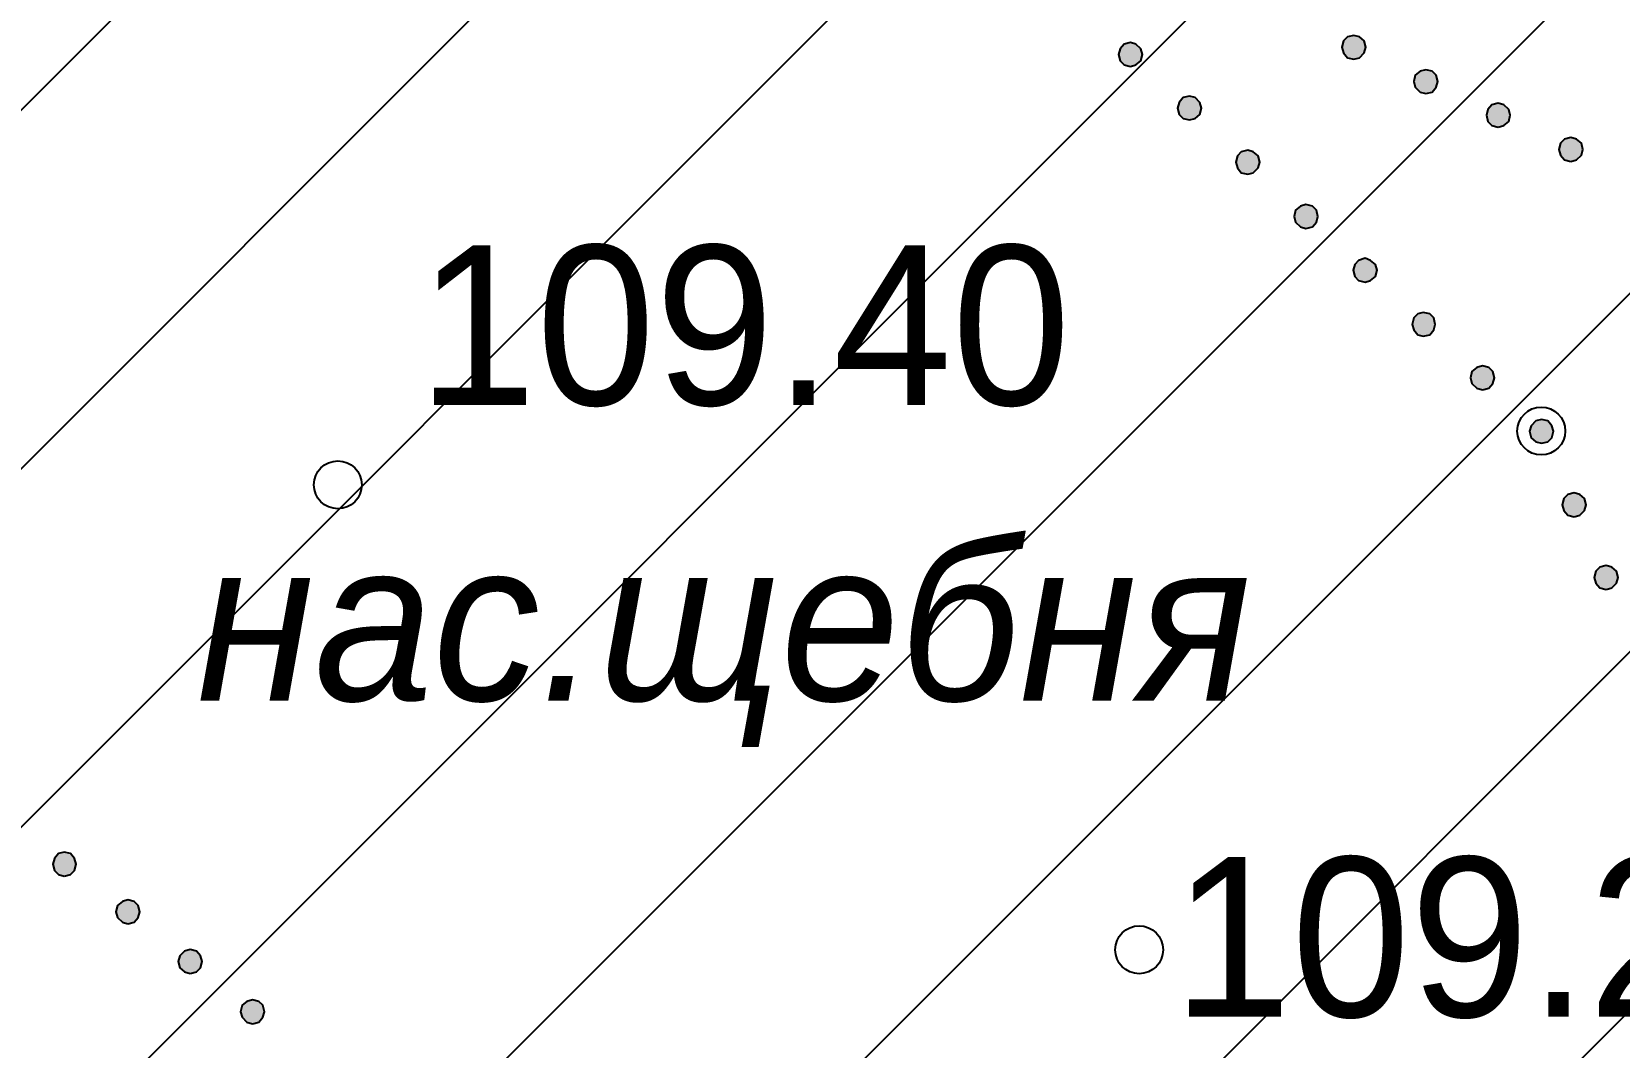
# Model space of a CAD drawing. Header units: millimetres. Extents: x 172667 to 1873135, y -274708 to 168495.
# Drawn here: x 1821374 to 1831319, y 64288 to 70648 of the extents above; entities that cross this region are included whole.
import ezdxf
from ezdxf.enums import TextEntityAlignment as Align

# ---------------------------------------------------------------- set-up
doc = ezdxf.new("R2010")
doc.units = ezdxf.units.MM
doc.layers.add('_ТОПО', color=253, linetype='Continuous')
doc.layers.add('SC007', color=7, linetype='Continuous')
doc.styles.add('1', font='', dxfattribs={"height": 0.000909972})
doc.styles.add('F2', font='', dxfattribs={"height": 0.000909972})
doc.styles.get('1').set_extended_font_data('D431', italic=True)
doc.styles.get('F2').set_extended_font_data('D431')

# ---------------------------------------------------------------- blocks, each defined once
blk = doc.blocks.new('SYMBOL2060001')
at = {"layer": 'SC007'}
blk.add_circle((0, 0), 0.15, dxfattribs=at)

msp = doc.modelspace()

# ---------------------------------------------------------------- hatches: boundary and pattern name
h = msp.add_hatch()
h.set_pattern_fill('ANSI31', color=30, scale=500)
h.paths.add_polyline_path([(1815477.8, 83886.2), (1850035.1, 83412.2), (1849138.2, 7719.4), (1815477.8, 8078.9)])
at = {"layer": '_ТОПО', "linetype": 'ByBlock', "lineweight": -2}
for points in [[(1829656.2, 70475.1), (1829691.2, 70485.1), (1829721.2, 70515.1), (1829731.2, 70550.1), (1829721.2, 70590.1), (1829691.2, 70615.1), (1829656.2, 70625.1), (1829616.2, 70615.1), (1829591.2, 70590.1), (1829581.2, 70550.1), (1829591.2, 70515.1), (1829616.2, 70485.1)], [(1828256.2, 70430.1), (1828291.2, 70440.1), (1828321.2, 70465.1), (1828331.2, 70505.1), (1828321.2, 70540.1), (1828291.2, 70570.1), (1828256.2, 70580.1), (1828216.2, 70570.1), (1828191.2, 70540.1), (1828181.2, 70505.1), (1828191.2, 70465.1), (1828216.2, 70440.1)], [(1830106.2, 70260.1), (1830146.2, 70270.1), (1830171.2, 70300.1), (1830181.2, 70335.1), (1830171.2, 70375.1), (1830146.2, 70400.1), (1830106.2, 70410.1), (1830071.2, 70400.1), (1830041.2, 70375.1), (1830031.2, 70335.1), (1830041.2, 70300.1), (1830071.2, 70270.1)], [(1828626.2, 70095.1), (1828661.2, 70105.1), (1828691.2, 70130.1), (1828701.2, 70170.1), (1828691.2, 70205.1), (1828661.2, 70235.1), (1828626.2, 70245.1), (1828586.2, 70235.1), (1828561.2, 70205.1), (1828551.2, 70170.1), (1828561.2, 70130.1), (1828586.2, 70105.1)], [(1830561.2, 70050.1), (1830596.2, 70060.1), (1830626.2, 70085.1), (1830636.2, 70125.1), (1830626.2, 70160.1), (1830596.2, 70190.1), (1830561.2, 70200.1), (1830521.2, 70190.1), (1830496.2, 70160.1), (1830486.2, 70125.1), (1830496.2, 70085.1), (1830521.2, 70060.1)], [(1831016.2, 69835.1), (1831051.2, 69845.1), (1831081.2, 69875.1), (1831091.2, 69910.1), (1831081.2, 69950.1), (1831051.2, 69975.1), (1831016.2, 69985.1), (1830976.2, 69975.1), (1830951.2, 69950.1), (1830941.2, 69910.1), (1830951.2, 69875.1), (1830976.2, 69845.1)], [(1828991.2, 69755.1), (1829026.2, 69765.1), (1829056.2, 69795.1), (1829066.2, 69830.1), (1829056.2, 69870.1), (1829026.2, 69895.1), (1828991.2, 69905.1), (1828951.2, 69895.1), (1828926.2, 69870.1), (1828916.2, 69830.1), (1828926.2, 69795.1), (1828951.2, 69765.1)], [(1829356.2, 69415.1), (1829396.2, 69425.1), (1829421.2, 69455.1), (1829431.2, 69490.1), (1829421.2, 69530.1), (1829396.2, 69555.1), (1829356.2, 69565.1), (1829321.2, 69555.1), (1829291.2, 69530.1), (1829281.2, 69490.1), (1829291.2, 69455.1), (1829321.2, 69425.1)], [(1829726.2, 69080.1), (1829761.2, 69090.1), (1829791.2, 69115.1), (1829801.2, 69155.1), (1829791.2, 69190.1), (1829761.2, 69215.1), (1829726.2, 69230.1), (1829686.2, 69215.1), (1829661.2, 69190.1), (1829651.2, 69155.1), (1829661.2, 69115.1), (1829686.2, 69090.1)], [(1830091.2, 68740.1), (1830131.2, 68750.1), (1830156.2, 68780.1), (1830166.2, 68815.1), (1830156.2, 68855.1), (1830131.2, 68880.1), (1830091.2, 68890.1), (1830056.2, 68880.1), (1830031.2, 68855.1), (1830021.2, 68815.1), (1830031.2, 68780.1), (1830056.2, 68750.1)], [(1830461.2, 68405.1), (1830501.2, 68415.1), (1830526.2, 68445.1), (1830536.2, 68480.1), (1830526.2, 68520.1), (1830501.2, 68545.1), (1830461.2, 68555.1), (1830426.2, 68545.1), (1830396.2, 68520.1), (1830386.2, 68480.1), (1830396.2, 68445.1), (1830426.2, 68415.1)], [(1830831.2, 68070.1), (1830871.2, 68080.1), (1830896.2, 68105.1), (1830906.2, 68145.1), (1830896.2, 68180.1), (1830871.2, 68210.1), (1830831.2, 68220.1), (1830796.2, 68210.1), (1830766.2, 68180.1), (1830756.2, 68145.1), (1830766.2, 68105.1), (1830796.2, 68080.1)], [(1831036.2, 67610.1), (1831071.2, 67620.1), (1831101.2, 67650.1), (1831111.2, 67685.1), (1831101.2, 67725.1), (1831071.2, 67750.1), (1831036.2, 67760.1), (1830996.2, 67750.1), (1830971.2, 67725.1), (1830961.2, 67685.1), (1830971.2, 67650.1), (1830996.2, 67620.1)], [(1831236.2, 67155.1), (1831271.2, 67165.1), (1831301.2, 67195.1), (1831311.2, 67230.1), (1831301.2, 67270.1), (1831271.2, 67295.1), (1831236.2, 67305.1), (1831196.2, 67295.1), (1831171.2, 67270.1), (1831161.2, 67230.1), (1831171.2, 67195.1), (1831196.2, 67165.1)], [(1821576.2, 65360.1), (1821616.2, 65370.1), (1821641.2, 65395.1), (1821651.2, 65435.1), (1821641.2, 65470.1), (1821616.2, 65500.1), (1821576.2, 65510.1), (1821541.2, 65500.1), (1821516.2, 65470.1), (1821506.2, 65435.1), (1821516.2, 65395.1), (1821541.2, 65370.1)], [(1821976.2, 65060.1), (1822016.2, 65070.1), (1822041.2, 65100.1), (1822051.2, 65135.1), (1822041.2, 65175.1), (1822016.2, 65200.1), (1821976.2, 65210.1), (1821941.2, 65200.1), (1821911.2, 65175.1), (1821901.2, 65135.1), (1821911.2, 65100.1), (1821941.2, 65070.1)], [(1822366.2, 64750.1), (1822406.2, 64760.1), (1822431.2, 64785.1), (1822441.2, 64825.1), (1822431.2, 64860.1), (1822406.2, 64890.1), (1822366.2, 64900.1), (1822331.2, 64890.1), (1822301.2, 64860.1), (1822291.2, 64825.1), (1822301.2, 64785.1), (1822331.2, 64760.1)], [(1822756.2, 64435.1), (1822796.2, 64445.1), (1822821.2, 64475.1), (1822831.2, 64510.1), (1822821.2, 64550.1), (1822796.2, 64575.1), (1822756.2, 64585.1), (1822721.2, 64575.1), (1822691.2, 64550.1), (1822681.2, 64510.1), (1822691.2, 64475.1), (1822721.2, 64445.1)]]:
    msp.add_hatch(color=8, dxfattribs=at).paths.add_polyline_path(points)

# ---------------------------------------------------------------- linework, layer by layer
at = {"layer": '_ТОПО', "color": 8, "linetype": 'ByBlock', "lineweight": -2, "flags": 128}
for points, elevation in [([(1829656.2, 70475.1), (1829691.2, 70485.1), (1829721.2, 70515.1), (1829731.2, 70550.1), (1829721.2, 70590.1), (1829691.2, 70615.1), (1829656.2, 70625.1), (1829616.2, 70615.1), (1829591.2, 70590.1), (1829581.2, 70550.1), (1829591.2, 70515.1), (1829616.2, 70485.1), (1829656.2, 70475.1)], 80850.6), ([(1829656.2, 70475.1), (1829691.2, 70485.1), (1829721.2, 70515.1), (1829731.2, 70550.1), (1829721.2, 70590.1), (1829691.2, 70615.1), (1829656.2, 70625.1), (1829616.2, 70615.1), (1829591.2, 70590.1), (1829581.2, 70550.1), (1829591.2, 70515.1), (1829616.2, 70485.1), (1829656.2, 70475.1)], 80850.6), ([(1828256.2, 70430.1), (1828291.2, 70440.1), (1828321.2, 70465.1), (1828331.2, 70505.1), (1828321.2, 70540.1), (1828291.2, 70570.1), (1828256.2, 70580.1), (1828216.2, 70570.1), (1828191.2, 70540.1), (1828181.2, 70505.1), (1828191.2, 70465.1), (1828216.2, 70440.1), (1828256.2, 70430.1)], 107334), ([(1828256.2, 70430.1), (1828291.2, 70440.1), (1828321.2, 70465.1), (1828331.2, 70505.1), (1828321.2, 70540.1), (1828291.2, 70570.1), (1828256.2, 70580.1), (1828216.2, 70570.1), (1828191.2, 70540.1), (1828181.2, 70505.1), (1828191.2, 70465.1), (1828216.2, 70440.1), (1828256.2, 70430.1)], 107334), ([(1830106.2, 70260.1), (1830146.2, 70270.1), (1830171.2, 70300.1), (1830181.2, 70335.1), (1830171.2, 70375.1), (1830146.2, 70400.1), (1830106.2, 70410.1), (1830071.2, 70400.1), (1830041.2, 70375.1), (1830031.2, 70335.1), (1830041.2, 70300.1), (1830071.2, 70270.1), (1830106.2, 70260.1)], 80850.6), ([(1830106.2, 70260.1), (1830146.2, 70270.1), (1830171.2, 70300.1), (1830181.2, 70335.1), (1830171.2, 70375.1), (1830146.2, 70400.1), (1830106.2, 70410.1), (1830071.2, 70400.1), (1830041.2, 70375.1), (1830031.2, 70335.1), (1830041.2, 70300.1), (1830071.2, 70270.1), (1830106.2, 70260.1)], 80850.6), ([(1828626.2, 70095.1), (1828661.2, 70105.1), (1828691.2, 70130.1), (1828701.2, 70170.1), (1828691.2, 70205.1), (1828661.2, 70235.1), (1828626.2, 70245.1), (1828586.2, 70235.1), (1828561.2, 70205.1), (1828551.2, 70170.1), (1828561.2, 70130.1), (1828586.2, 70105.1), (1828626.2, 70095.1)], 107334), ([(1828626.2, 70095.1), (1828661.2, 70105.1), (1828691.2, 70130.1), (1828701.2, 70170.1), (1828691.2, 70205.1), (1828661.2, 70235.1), (1828626.2, 70245.1), (1828586.2, 70235.1), (1828561.2, 70205.1), (1828551.2, 70170.1), (1828561.2, 70130.1), (1828586.2, 70105.1), (1828626.2, 70095.1)], 107334), ([(1830561.2, 70050.1), (1830596.2, 70060.1), (1830626.2, 70085.1), (1830636.2, 70125.1), (1830626.2, 70160.1), (1830596.2, 70190.1), (1830561.2, 70200.1), (1830521.2, 70190.1), (1830496.2, 70160.1), (1830486.2, 70125.1), (1830496.2, 70085.1), (1830521.2, 70060.1), (1830561.2, 70050.1)], 80850.6), ([(1830561.2, 70050.1), (1830596.2, 70060.1), (1830626.2, 70085.1), (1830636.2, 70125.1), (1830626.2, 70160.1), (1830596.2, 70190.1), (1830561.2, 70200.1), (1830521.2, 70190.1), (1830496.2, 70160.1), (1830486.2, 70125.1), (1830496.2, 70085.1), (1830521.2, 70060.1), (1830561.2, 70050.1)], 80850.6), ([(1831016.2, 69835.1), (1831051.2, 69845.1), (1831081.2, 69875.1), (1831091.2, 69910.1), (1831081.2, 69950.1), (1831051.2, 69975.1), (1831016.2, 69985.1), (1830976.2, 69975.1), (1830951.2, 69950.1), (1830941.2, 69910.1), (1830951.2, 69875.1), (1830976.2, 69845.1), (1831016.2, 69835.1)], 80850.6), ([(1831016.2, 69835.1), (1831051.2, 69845.1), (1831081.2, 69875.1), (1831091.2, 69910.1), (1831081.2, 69950.1), (1831051.2, 69975.1), (1831016.2, 69985.1), (1830976.2, 69975.1), (1830951.2, 69950.1), (1830941.2, 69910.1), (1830951.2, 69875.1), (1830976.2, 69845.1), (1831016.2, 69835.1)], 80850.6), ([(1828991.2, 69755.1), (1829026.2, 69765.1), (1829056.2, 69795.1), (1829066.2, 69830.1), (1829056.2, 69870.1), (1829026.2, 69895.1), (1828991.2, 69905.1), (1828951.2, 69895.1), (1828926.2, 69870.1), (1828916.2, 69830.1), (1828926.2, 69795.1), (1828951.2, 69765.1), (1828991.2, 69755.1)], 107334), ([(1828991.2, 69755.1), (1829026.2, 69765.1), (1829056.2, 69795.1), (1829066.2, 69830.1), (1829056.2, 69870.1), (1829026.2, 69895.1), (1828991.2, 69905.1), (1828951.2, 69895.1), (1828926.2, 69870.1), (1828916.2, 69830.1), (1828926.2, 69795.1), (1828951.2, 69765.1), (1828991.2, 69755.1)], 107334), ([(1829356.2, 69415.1), (1829396.2, 69425.1), (1829421.2, 69455.1), (1829431.2, 69490.1), (1829421.2, 69530.1), (1829396.2, 69555.1), (1829356.2, 69565.1), (1829321.2, 69555.1), (1829291.2, 69530.1), (1829281.2, 69490.1), (1829291.2, 69455.1), (1829321.2, 69425.1), (1829356.2, 69415.1)], 107334), ([(1829356.2, 69415.1), (1829396.2, 69425.1), (1829421.2, 69455.1), (1829431.2, 69490.1), (1829421.2, 69530.1), (1829396.2, 69555.1), (1829356.2, 69565.1), (1829321.2, 69555.1), (1829291.2, 69530.1), (1829281.2, 69490.1), (1829291.2, 69455.1), (1829321.2, 69425.1), (1829356.2, 69415.1)], 107334), ([(1829726.2, 69080.1), (1829761.2, 69090.1), (1829791.2, 69115.1), (1829801.2, 69155.1), (1829791.2, 69190.1), (1829761.2, 69215.1), (1829726.2, 69230.1), (1829686.2, 69215.1), (1829661.2, 69190.1), (1829651.2, 69155.1), (1829661.2, 69115.1), (1829686.2, 69090.1), (1829726.2, 69080.1)], 107334), ([(1829726.2, 69080.1), (1829761.2, 69090.1), (1829791.2, 69115.1), (1829801.2, 69155.1), (1829791.2, 69190.1), (1829761.2, 69215.1), (1829726.2, 69230.1), (1829686.2, 69215.1), (1829661.2, 69190.1), (1829651.2, 69155.1), (1829661.2, 69115.1), (1829686.2, 69090.1), (1829726.2, 69080.1)], 107334), ([(1830091.2, 68740.1), (1830131.2, 68750.1), (1830156.2, 68780.1), (1830166.2, 68815.1), (1830156.2, 68855.1), (1830131.2, 68880.1), (1830091.2, 68890.1), (1830056.2, 68880.1), (1830031.2, 68855.1), (1830021.2, 68815.1), (1830031.2, 68780.1), (1830056.2, 68750.1), (1830091.2, 68740.1)], 107334), ([(1830091.2, 68740.1), (1830131.2, 68750.1), (1830156.2, 68780.1), (1830166.2, 68815.1), (1830156.2, 68855.1), (1830131.2, 68880.1), (1830091.2, 68890.1), (1830056.2, 68880.1), (1830031.2, 68855.1), (1830021.2, 68815.1), (1830031.2, 68780.1), (1830056.2, 68750.1), (1830091.2, 68740.1)], 107334), ([(1830461.2, 68405.1), (1830501.2, 68415.1), (1830526.2, 68445.1), (1830536.2, 68480.1), (1830526.2, 68520.1), (1830501.2, 68545.1), (1830461.2, 68555.1), (1830426.2, 68545.1), (1830396.2, 68520.1), (1830386.2, 68480.1), (1830396.2, 68445.1), (1830426.2, 68415.1), (1830461.2, 68405.1)], 107334), ([(1830461.2, 68405.1), (1830501.2, 68415.1), (1830526.2, 68445.1), (1830536.2, 68480.1), (1830526.2, 68520.1), (1830501.2, 68545.1), (1830461.2, 68555.1), (1830426.2, 68545.1), (1830396.2, 68520.1), (1830386.2, 68480.1), (1830396.2, 68445.1), (1830426.2, 68415.1), (1830461.2, 68405.1)], 107334), ([(1830831.2, 68070.1), (1830871.2, 68080.1), (1830896.2, 68105.1), (1830906.2, 68145.1), (1830896.2, 68180.1), (1830871.2, 68210.1), (1830831.2, 68220.1), (1830796.2, 68210.1), (1830766.2, 68180.1), (1830756.2, 68145.1), (1830766.2, 68105.1), (1830796.2, 68080.1), (1830831.2, 68070.1)], 107334), ([(1830831.2, 68070.1), (1830871.2, 68080.1), (1830896.2, 68105.1), (1830906.2, 68145.1), (1830896.2, 68180.1), (1830871.2, 68210.1), (1830831.2, 68220.1), (1830796.2, 68210.1), (1830766.2, 68180.1), (1830756.2, 68145.1), (1830766.2, 68105.1), (1830796.2, 68080.1), (1830831.2, 68070.1)], 107334), ([(1831036.2, 67610.1), (1831071.2, 67620.1), (1831101.2, 67650.1), (1831111.2, 67685.1), (1831101.2, 67725.1), (1831071.2, 67750.1), (1831036.2, 67760.1), (1830996.2, 67750.1), (1830971.2, 67725.1), (1830961.2, 67685.1), (1830971.2, 67650.1), (1830996.2, 67620.1), (1831036.2, 67610.1)], 107334), ([(1831036.2, 67610.1), (1831071.2, 67620.1), (1831101.2, 67650.1), (1831111.2, 67685.1), (1831101.2, 67725.1), (1831071.2, 67750.1), (1831036.2, 67760.1), (1830996.2, 67750.1), (1830971.2, 67725.1), (1830961.2, 67685.1), (1830971.2, 67650.1), (1830996.2, 67620.1), (1831036.2, 67610.1)], 107334), ([(1831236.2, 67155.1), (1831271.2, 67165.1), (1831301.2, 67195.1), (1831311.2, 67230.1), (1831301.2, 67270.1), (1831271.2, 67295.1), (1831236.2, 67305.1), (1831196.2, 67295.1), (1831171.2, 67270.1), (1831161.2, 67230.1), (1831171.2, 67195.1), (1831196.2, 67165.1), (1831236.2, 67155.1)], 107334), ([(1831236.2, 67155.1), (1831271.2, 67165.1), (1831301.2, 67195.1), (1831311.2, 67230.1), (1831301.2, 67270.1), (1831271.2, 67295.1), (1831236.2, 67305.1), (1831196.2, 67295.1), (1831171.2, 67270.1), (1831161.2, 67230.1), (1831171.2, 67195.1), (1831196.2, 67165.1), (1831236.2, 67155.1)], 107334), ([(1821576.2, 65360.1), (1821616.2, 65370.1), (1821641.2, 65395.1), (1821651.2, 65435.1), (1821641.2, 65470.1), (1821616.2, 65500.1), (1821576.2, 65510.1), (1821541.2, 65500.1), (1821516.2, 65470.1), (1821506.2, 65435.1), (1821516.2, 65395.1), (1821541.2, 65370.1), (1821576.2, 65360.1)], 107334), ([(1821576.2, 65360.1), (1821616.2, 65370.1), (1821641.2, 65395.1), (1821651.2, 65435.1), (1821641.2, 65470.1), (1821616.2, 65500.1), (1821576.2, 65510.1), (1821541.2, 65500.1), (1821516.2, 65470.1), (1821506.2, 65435.1), (1821516.2, 65395.1), (1821541.2, 65370.1), (1821576.2, 65360.1)], 107334), ([(1821976.2, 65060.1), (1822016.2, 65070.1), (1822041.2, 65100.1), (1822051.2, 65135.1), (1822041.2, 65175.1), (1822016.2, 65200.1), (1821976.2, 65210.1), (1821941.2, 65200.1), (1821911.2, 65175.1), (1821901.2, 65135.1), (1821911.2, 65100.1), (1821941.2, 65070.1), (1821976.2, 65060.1)], 107334), ([(1821976.2, 65060.1), (1822016.2, 65070.1), (1822041.2, 65100.1), (1822051.2, 65135.1), (1822041.2, 65175.1), (1822016.2, 65200.1), (1821976.2, 65210.1), (1821941.2, 65200.1), (1821911.2, 65175.1), (1821901.2, 65135.1), (1821911.2, 65100.1), (1821941.2, 65070.1), (1821976.2, 65060.1)], 107334), ([(1822366.2, 64750.1), (1822406.2, 64760.1), (1822431.2, 64785.1), (1822441.2, 64825.1), (1822431.2, 64860.1), (1822406.2, 64890.1), (1822366.2, 64900.1), (1822331.2, 64890.1), (1822301.2, 64860.1), (1822291.2, 64825.1), (1822301.2, 64785.1), (1822331.2, 64760.1), (1822366.2, 64750.1)], 107334), ([(1822366.2, 64750.1), (1822406.2, 64760.1), (1822431.2, 64785.1), (1822441.2, 64825.1), (1822431.2, 64860.1), (1822406.2, 64890.1), (1822366.2, 64900.1), (1822331.2, 64890.1), (1822301.2, 64860.1), (1822291.2, 64825.1), (1822301.2, 64785.1), (1822331.2, 64760.1), (1822366.2, 64750.1)], 107334), ([(1822756.2, 64435.1), (1822796.2, 64445.1), (1822821.2, 64475.1), (1822831.2, 64510.1), (1822821.2, 64550.1), (1822796.2, 64575.1), (1822756.2, 64585.1), (1822721.2, 64575.1), (1822691.2, 64550.1), (1822681.2, 64510.1), (1822691.2, 64475.1), (1822721.2, 64445.1), (1822756.2, 64435.1)], 107334), ([(1822756.2, 64435.1), (1822796.2, 64445.1), (1822821.2, 64475.1), (1822831.2, 64510.1), (1822821.2, 64550.1), (1822796.2, 64575.1), (1822756.2, 64585.1), (1822721.2, 64575.1), (1822691.2, 64550.1), (1822681.2, 64510.1), (1822691.2, 64475.1), (1822721.2, 64445.1), (1822756.2, 64435.1)], 107334)]:
    msp.add_lwpolyline(points, close=True, dxfattribs=dict(at, elevation=elevation))
at = {"layer": '_ТОПО', "color": 8, "linetype": 'ByBlock', "lineweight": -2}
msp.add_point((1825040.1, 66788.2, 108902.3), dxfattribs=at)

# ---------------------------------------------------------------- block references
at = {"layer": '_ТОПО', "color": 8, "linetype": 'ByBlock', "lineweight": -2, "xscale": 1000, "yscale": 1000, "zscale": 1000}
for p in [(1830830.2, 68147.1, 106953), (1823291.2, 67810.1, 109395), (1828311.2, 64898.1, 109196)]:
    msp.add_blockref('SYMBOL2060001', p, dxfattribs=at)

# ---------------------------------------------------------------- texts
at = {"layer": '_ТОПО', "color": 8, "linetype": 'ByBlock', "lineweight": -2, "style": 'F2'}
for s, p in [('109.40', (1823791.2, 68810.1, 109395)), ('109.20', (1828521.2, 64978.1, 108086))]:
    msp.add_text(s, height=1000, dxfattribs=at).set_placement(p, align=Align.MIDDLE_LEFT)
at = {"layer": '_ТОПО', "color": 8, "linetype": 'ByBlock', "lineweight": -2, "style": '1'}
msp.add_text('нас.щебня', height=1000, dxfattribs=at).set_placement((1825710.1, 66958.2, 108842.3), align=Align.MIDDLE_CENTER)

doc.saveas('drawing.dxf')
